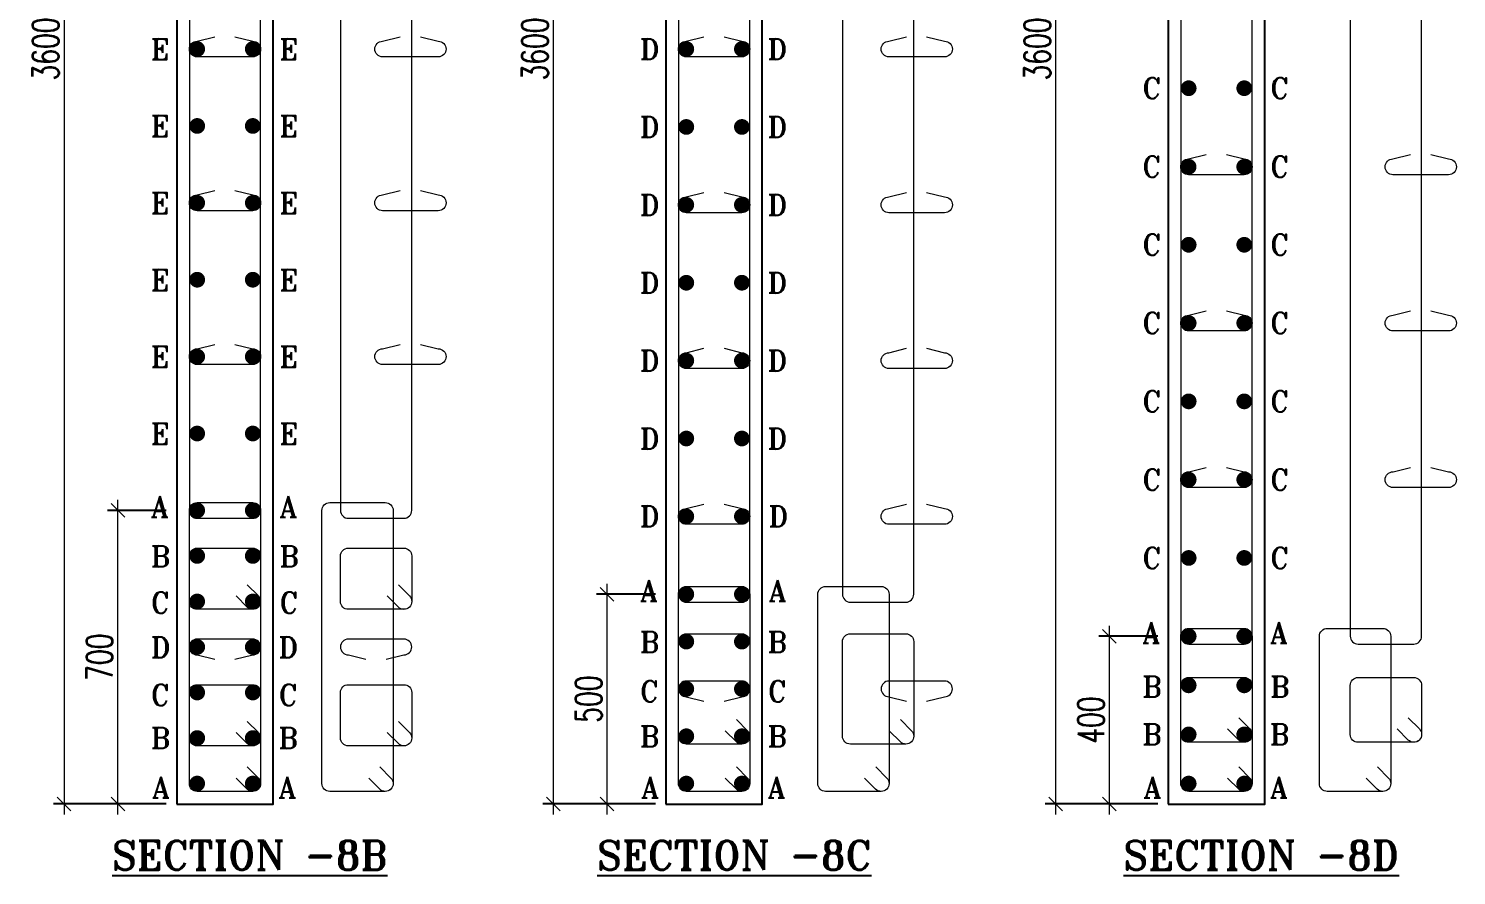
# Model space of a CAD drawing. Header units: millimetres. Extents: x 1123469 to 1883119, y -126924 to 196924.
# Drawn here: x 1624350 to 1637968, y -91978 to -83901 of the extents above; entities that cross this region are included whole.
import ezdxf

# ---------------------------------------------------------------- set-up
doc = ezdxf.new("R2010")
doc.units = ezdxf.units.MM
doc.header["$LTSCALE"] = 500
doc.header["$MEASUREMENT"] = 0
doc.header["$PDMODE"] = 34
doc.layers.get('Defpoints').update_dxf_attribs({"lineweight": 0})
doc.layers.add('DIAMENTION', color=1, linetype='Continuous', lineweight=0)
doc.layers.add('STEEL', color=7, linetype='Continuous', lineweight=20)
for name, color, linetype in [('Reinf', 4, 'Continuous'), ('S-TEXT', 3, 'Continuous'), ('TOWER AREA COLUMN.', 6, 'Continuous')]:
    doc.layers.add(name, color=color, linetype=linetype)
doc.styles.add('2MM', font='romans.shx', dxfattribs={"width": 0.7})
doc.styles.add('ROMANT', font='romant__.ttf', dxfattribs={"width": 0.9, "height": 600})
doc.dimstyles.new('SHUIB', dxfattribs={"dimtxt": 200, "dimasz": 180, "dimexe": 100, "dimexo": 250, "dimgap": 50, "dimtad": 2, "dimdec": 0, "dimzin": 1, "dimdsep": 46, "dimtxsty": '2MM', "dimblk": 'OBLIQUE', "dimcen": 0, "dimdle": 100, "dimclrd": 1, "dimclre": 1, "dimclrt": 3, "dimadec": 0, "dimazin": 0, "dimtfac": 1, "dimtdec": 0, "dimtix": 1, "dimtmove": 2, "dimatfit": 3, "dimfxl": 1, "dimtolj": 1, "dimlwd": -1, "dimarcsym": 0})

# ---------------------------------------------------------------- blocks, each defined once
blk = doc.blocks.new('_Oblique')
at = {"color": 0, "linetype": 'ByBlock', "lineweight": -2}
blk.add_line((-0.5, -0.5), (0.5, 0.5), dxfattribs=at)
blk = doc.blocks.new('*D775')
at = {"layer": 'Defpoints', "color": 0, "ltscale": 100, "transparency": 16777216}
for p in [(1625763, -76896), (1624689, -91296), (1625763, -91296)]:
    blk.add_point(p, dxfattribs=at)
at = {"layer": 'DIAMENTION', "color": 1, "ltscale": 100, "transparency": 16777216}
blk.add_line((1624689, -76796), (1624689, -91396), dxfattribs=at)
at = {"layer": 'DIAMENTION', "color": 1, "lineweight": -2, "ltscale": 100, "transparency": 16777216}
for p, q in [((1625663, -76896), (1624589, -76896)), ((1625663, -91296), (1624589, -91296))]:
    blk.add_line(p, q, dxfattribs=at)
at = {"layer": 'DIAMENTION', "color": 1, "ltscale": 100, "transparency": 16777216, "xscale": 130, "yscale": 130, "zscale": 130}
for p, rotation in [((1624689, -76896), 90), ((1624689, -91296), 270)]:
    blk.add_blockref('_Oblique', p, dxfattribs=dict(at, rotation=rotation))
at = {"layer": 'DIAMENTION', "color": 3, "ltscale": 100, "transparency": 16777216, "insert": (1624514, -84096), "char_height": 250, "attachment_point": 5, "rotation": 90, "style": '2MM'}
blk.add_mtext('\\A1;3600', dxfattribs=at)
blk = doc.blocks.new('*D778')
at = {"layer": 'Defpoints', "color": 0, "ltscale": 100, "transparency": 16777216}
for p in [(1630428, -76896), (1629354, -91296), (1630428, -91296)]:
    blk.add_point(p, dxfattribs=at)
at = {"layer": 'DIAMENTION', "color": 1, "ltscale": 100, "transparency": 16777216}
blk.add_line((1629354, -76796), (1629354, -91396), dxfattribs=at)
at = {"layer": 'DIAMENTION', "color": 1, "lineweight": -2, "ltscale": 100, "transparency": 16777216}
for p, q in [((1630328, -76896), (1629254, -76896)), ((1630328, -91296), (1629254, -91296))]:
    blk.add_line(p, q, dxfattribs=at)
at = {"layer": 'DIAMENTION', "color": 1, "ltscale": 100, "transparency": 16777216, "xscale": 130, "yscale": 130, "zscale": 130}
for p, rotation in [((1629354, -76896), 90), ((1629354, -91296), 270)]:
    blk.add_blockref('_Oblique', p, dxfattribs=dict(at, rotation=rotation))
at = {"layer": 'DIAMENTION', "color": 3, "ltscale": 100, "transparency": 16777216, "insert": (1629179, -84096), "char_height": 250, "attachment_point": 5, "rotation": 90, "style": '2MM'}
blk.add_mtext('\\A1;3600', dxfattribs=at)
blk = doc.blocks.new('*D781')
at = {"layer": 'Defpoints', "color": 0, "ltscale": 100, "transparency": 16777216}
for p in [(1635219, -76896), (1634145, -91296), (1635219, -91296)]:
    blk.add_point(p, dxfattribs=at)
at = {"layer": 'DIAMENTION', "color": 1, "ltscale": 100, "transparency": 16777216}
blk.add_line((1634145, -76796), (1634145, -91396), dxfattribs=at)
at = {"layer": 'DIAMENTION', "color": 1, "lineweight": -2, "ltscale": 100, "transparency": 16777216}
for p, q in [((1635119, -76896), (1634045, -76896)), ((1635119, -91296), (1634045, -91296))]:
    blk.add_line(p, q, dxfattribs=at)
at = {"layer": 'DIAMENTION', "color": 1, "ltscale": 100, "transparency": 16777216, "xscale": 130, "yscale": 130, "zscale": 130}
for p, rotation in [((1634145, -76896), 90), ((1634145, -91296), 270)]:
    blk.add_blockref('_Oblique', p, dxfattribs=dict(at, rotation=rotation))
at = {"layer": 'DIAMENTION', "color": 3, "ltscale": 100, "transparency": 16777216, "insert": (1633970, -84096), "char_height": 250, "attachment_point": 5, "rotation": 90, "style": '2MM'}
blk.add_mtext('\\A1;3600', dxfattribs=at)
blk = doc.blocks.new('*D813')
at = {"layer": 'Defpoints', "color": 0, "ltscale": 100, "transparency": 16777216}
for p in [(1625202, -88496), (1625763, -88496), (1625763, -91296)]:
    blk.add_point(p, dxfattribs=at)
at = {"layer": 'DIAMENTION', "color": 1, "lineweight": -2, "ltscale": 100, "transparency": 16777216}
for p, q in [((1625663, -88496), (1625102, -88496)), ((1625663, -91296), (1625102, -91296))]:
    blk.add_line(p, q, dxfattribs=at)
at = {"layer": 'DIAMENTION', "color": 1, "ltscale": 100, "transparency": 16777216}
blk.add_line((1625202, -91396), (1625202, -88396), dxfattribs=at)
at = {"layer": 'DIAMENTION', "color": 1, "ltscale": 100, "transparency": 16777216, "xscale": 130, "yscale": 130, "zscale": 130}
for p, rotation in [((1625202, -88496), 90), ((1625202, -91296), 270)]:
    blk.add_blockref('_Oblique', p, dxfattribs=dict(at, rotation=rotation))
at = {"layer": 'DIAMENTION', "color": 3, "ltscale": 100, "transparency": 16777216, "insert": (1625027, -89896), "char_height": 250, "attachment_point": 5, "rotation": 90, "style": '2MM'}
blk.add_mtext('\\A1;700', dxfattribs=at)
blk = doc.blocks.new('*D814')
at = {"layer": 'Defpoints', "color": 0, "ltscale": 100, "transparency": 16777216}
for p in [(1629867, -89296), (1630428, -89296), (1630428, -91296)]:
    blk.add_point(p, dxfattribs=at)
at = {"layer": 'DIAMENTION', "color": 1, "ltscale": 100, "transparency": 16777216}
blk.add_line((1629867, -91396), (1629867, -89196), dxfattribs=at)
at = {"layer": 'DIAMENTION', "color": 1, "lineweight": -2, "ltscale": 100, "transparency": 16777216}
for p, q in [((1630328, -89296), (1629767, -89296)), ((1630328, -91296), (1629767, -91296))]:
    blk.add_line(p, q, dxfattribs=at)
at = {"layer": 'DIAMENTION', "color": 1, "ltscale": 100, "transparency": 16777216, "xscale": 130, "yscale": 130, "zscale": 130}
for p, rotation in [((1629867, -89296), 90), ((1629867, -91296), 270)]:
    blk.add_blockref('_Oblique', p, dxfattribs=dict(at, rotation=rotation))
at = {"layer": 'DIAMENTION', "color": 3, "ltscale": 100, "transparency": 16777216, "insert": (1629692, -90296), "char_height": 250, "attachment_point": 5, "rotation": 90, "style": '2MM'}
blk.add_mtext('\\A1;500', dxfattribs=at)
blk = doc.blocks.new('*D815')
at = {"layer": 'Defpoints', "color": 0, "ltscale": 100, "transparency": 16777216}
for p in [(1634658, -89696), (1635219, -89696), (1635219, -91296)]:
    blk.add_point(p, dxfattribs=at)
at = {"layer": 'DIAMENTION', "color": 1, "ltscale": 100, "transparency": 16777216}
blk.add_line((1634658, -91396), (1634658, -89596), dxfattribs=at)
at = {"layer": 'DIAMENTION', "color": 1, "lineweight": -2, "ltscale": 100, "transparency": 16777216}
for p, q in [((1635119, -89696), (1634558, -89696)), ((1635119, -91296), (1634558, -91296))]:
    blk.add_line(p, q, dxfattribs=at)
at = {"layer": 'DIAMENTION', "color": 1, "ltscale": 100, "transparency": 16777216, "xscale": 130, "yscale": 130, "zscale": 130}
for p, rotation in [((1634658, -89696), 90), ((1634658, -91296), 270)]:
    blk.add_blockref('_Oblique', p, dxfattribs=dict(at, rotation=rotation))
at = {"layer": 'DIAMENTION', "color": 3, "ltscale": 100, "transparency": 16777216, "insert": (1634483, -90496), "char_height": 250, "attachment_point": 5, "rotation": 90, "style": '2MM'}
blk.add_mtext('\\A1;400', dxfattribs=at)

msp = doc.modelspace()

# ---------------------------------------------------------------- linework, layer by layer
at = {"layer": 'Reinf', "color": 4, "linetype": 'ByBlock', "const_width": 75}
for points in [[(1625958.3, -84133.9, -1), (1625958.3, -84058.9, -1)], [(1626488.3, -84133.9, 1), (1626488.3, -84058.9, 1)], [(1630623.1, -84133.9, -1), (1630623.1, -84058.9, -1)], [(1631153.1, -84133.9, 1), (1631153.1, -84058.9, 1)], [(1635414.3, -84507.2, -1), (1635414.3, -84432.2, -1)], [(1635944.3, -84507.2, 1), (1635944.3, -84432.2, 1)], [(1625958.3, -84867.2, -1), (1625958.3, -84792.2, -1)], [(1626488.3, -84867.2, 1), (1626488.3, -84792.2, 1)], [(1630623.1, -84876.8, -1), (1630623.1, -84801.8, -1)], [(1631153.1, -84876.8, 1), (1631153.1, -84801.8, 1)], [(1635413.9, -85256.9, -1), (1635413.9, -85181.9, -1)], [(1635943.9, -85256.9, 1), (1635943.9, -85181.9, 1)], [(1625958.3, -85600.6, -1), (1625958.3, -85525.6, -1)], [(1626488.3, -85600.6, 1), (1626488.3, -85525.6, 1)], [(1630623.1, -85619.6, -1), (1630623.1, -85544.6, -1)], [(1631153.1, -85619.6, 1), (1631153.1, -85544.6, 1)], [(1635414.3, -86000.6, -1), (1635414.3, -85925.6, -1)], [(1635944.3, -86000.6, 1), (1635944.3, -85925.6, 1)], [(1625958.3, -86333.9, -1), (1625958.3, -86258.9, -1)], [(1626488.3, -86333.9, 1), (1626488.3, -86258.9, 1)], [(1630623.1, -86362.5, -1), (1630623.1, -86287.5, -1)], [(1631153.1, -86362.5, 1), (1631153.1, -86287.5, 1)], [(1635414.3, -86747.2, -1), (1635414.3, -86672.2, -1)], [(1635944.3, -86747.2, 1), (1635944.3, -86672.2, 1)], [(1625958.3, -87067.2, -1), (1625958.3, -86992.2, -1)], [(1626488.3, -87067.2, 1), (1626488.3, -86992.2, 1)], [(1630623.1, -87105.3, -1), (1630623.1, -87030.3, -1)], [(1631153.1, -87105.3, 1), (1631153.1, -87030.3, 1)], [(1635414.3, -87493.9, -1), (1635414.3, -87418.9, -1)], [(1635944.3, -87493.9, 1), (1635944.3, -87418.9, 1)], [(1625958.3, -87800.6, -1), (1625958.3, -87725.6, -1)], [(1626488.3, -87800.6, 1), (1626488.3, -87725.6, 1)], [(1630623.1, -87848.2, -1), (1630623.1, -87773.2, -1)], [(1631153.1, -87848.2, 1), (1631153.1, -87773.2, 1)], [(1635414.3, -88240.6, -1), (1635414.3, -88165.6, -1)], [(1635944.3, -88240.6, 1), (1635944.3, -88165.6, 1)], [(1625958.3, -88458.9, 1), (1625958.3, -88533.9, 1)], [(1626488.3, -88458.9, -1), (1626488.3, -88533.9, -1)], [(1630623.1, -88516, 1), (1630623.1, -88591, 1)], [(1631153.1, -88516, -1), (1631153.1, -88591, -1)], [(1625958.3, -88893.1, 1), (1625958.3, -88968.1, 1)], [(1626488.3, -88893.1, -1), (1626488.3, -88968.1, -1)], [(1635414.3, -88987.2, -1), (1635414.3, -88912.2, -1)], [(1635944.3, -88987.2, 1), (1635944.3, -88912.2, 1)], [(1625958.3, -89327.2, 1), (1625958.3, -89402.2, 1)], [(1626488.3, -89327.2, -1), (1626488.3, -89402.2, -1)], [(1630623.1, -89258.9, 1), (1630623.1, -89333.9, 1)], [(1631153.1, -89258.9, -1), (1631153.1, -89333.9, -1)], [(1625958.3, -89761.4, 1), (1625958.3, -89836.4, 1)], [(1626488.3, -89761.4, -1), (1626488.3, -89836.4, -1)], [(1630623.1, -89710.1, 1), (1630623.1, -89785.1, 1)], [(1631153.1, -89710.1, -1), (1631153.1, -89785.1, -1)], [(1635414.3, -89658.9, 1), (1635414.3, -89733.9, 1)], [(1635944.3, -89658.9, -1), (1635944.3, -89733.9, -1)], [(1630623.1, -90161.4, 1), (1630623.1, -90236.4, 1)], [(1631153.1, -90161.4, -1), (1631153.1, -90236.4, -1)], [(1635414.3, -90127.2, 1), (1635414.3, -90202.2, 1)], [(1635944.3, -90127.2, -1), (1635944.3, -90202.2, -1)], [(1625958.3, -90195.6, 1), (1625958.3, -90270.6, 1)], [(1626488.3, -90195.6, -1), (1626488.3, -90270.6, -1)], [(1635414.3, -90595.6, 1), (1635414.3, -90670.6, 1)], [(1635944.3, -90595.6, -1), (1635944.3, -90670.6, -1)], [(1625958.3, -90629.7, 1), (1625958.3, -90704.7, 1)], [(1626488.3, -90629.7, -1), (1626488.3, -90704.7, -1)], [(1630623.1, -90612.6, 1), (1630623.1, -90687.6, 1)], [(1631153.1, -90612.6, -1), (1631153.1, -90687.6, -1)], [(1625958.3, -91063.9, 1), (1625958.3, -91138.9, 1)], [(1626488.3, -91063.9, -1), (1626488.3, -91138.9, -1)], [(1630623.1, -91063.9, 1), (1630623.1, -91138.9, 1)], [(1631153.1, -91063.9, -1), (1631153.1, -91138.9, -1)], [(1635414.3, -91063.9, 1), (1635414.3, -91138.9, 1)], [(1635944.3, -91063.9, -1), (1635944.3, -91138.9, -1)]]:
    msp.add_lwpolyline(points, format="xyb", close=True, dxfattribs=at)
at = {"layer": 'STEEL', "color": 4, "linetype": 'ByBlock'}
for points in [[(1635414.3, -89771.4), (1635944.3, -89771.4, 0.4142136), (1636019.3, -89696.4), (1636019.3, -78496.4, 0.4142136), (1635944.3, -78421.4), (1635414.3, -78421.4, 0.4142136), (1635339.3, -78496.4), (1635339.3, -89696.4, 0.4142136)], [(1637031.1, -89771.4), (1637561.1, -89771.4, 0.4142136), (1637636.1, -89696.4), (1637636.1, -78496.4, 0.4142136), (1637561.1, -78421.4), (1637031.1, -78421.4, 0.4142136), (1636956.1, -78496.4), (1636956.1, -89696.4, 0.4142136)], [(1630623.1, -89371.4), (1631153.1, -89371.4, 0.4142136), (1631228.1, -89296.4), (1631228.1, -78896.4, 0.4142136), (1631153.1, -78821.4), (1630623.1, -78821.4, 0.4142136), (1630548.1, -78896.4), (1630548.1, -89296.4, 0.4142136)], [(1632187.5, -89371.4), (1632717.5, -89371.4, 0.4142136), (1632792.5, -89296.4), (1632792.5, -78896.4, 0.4142136), (1632717.5, -78821.4), (1632187.5, -78821.4, 0.4142136), (1632112.5, -78896.4), (1632112.5, -89296.4, 0.4142136)], [(1625958.3, -88571.4), (1626488.3, -88571.4, 0.4142136), (1626563.3, -88496.4), (1626563.3, -79696.4, 0.4142136), (1626488.3, -79621.4), (1625958.3, -79621.4, 0.4142136), (1625883.3, -79696.4), (1625883.3, -88496.4, 0.4142136)], [(1627399.7, -88571.4), (1627929.7, -88571.4, 0.4142136), (1628004.7, -88496.4), (1628004.7, -79696.4, 0.4142136), (1627929.7, -79621.4), (1627399.7, -79621.4, 0.4142136), (1627324.7, -79696.4), (1627324.7, -88496.4, 0.4142136)], [(1625958.3, -88421.4), (1626488.3, -88421.4, -0.4142136), (1626563.3, -88496.4), (1626563.3, -91101.4, -0.4142136), (1626488.3, -91176.4), (1625958.3, -91176.4, -0.4142136), (1625883.3, -91101.4), (1625883.3, -88496.4, -0.4142136)], [(1627222.2, -88421.4), (1627752.2, -88421.4, -0.4142136), (1627827.2, -88496.4), (1627827.2, -91101.4, -0.4142136), (1627752.2, -91176.4), (1627222.2, -91176.4, -0.4142136), (1627147.2, -91101.4), (1627147.2, -88496.4, -0.4142136)], [(1625958.3, -88855.8), (1626488.3, -88855.8, -0.4142136), (1626563.3, -88930.8), (1626563.3, -89364.7, -0.4142136), (1626488.3, -89439.7), (1625958.3, -89439.7, -0.4142136), (1625883.3, -89364.7), (1625883.3, -88930.8, -0.4142136)], [(1627399.7, -88855.8), (1627929.7, -88855.8, -0.4142136), (1628004.7, -88930.8), (1628004.7, -89364.7, -0.4142136), (1627929.7, -89439.7), (1627399.7, -89439.7, -0.4142136), (1627324.7, -89364.7), (1627324.7, -88930.8, -0.4142136)], [(1630623.1, -89221.4), (1631153.1, -89221.4, -0.4142136), (1631228.1, -89296.4), (1631228.1, -91101.4, -0.4142136), (1631153.1, -91176.4), (1630623.1, -91176.4, -0.4142136), (1630548.1, -91101.4), (1630548.1, -89296.4, -0.4142136)], [(1631951.9, -89221.4), (1632481.9, -89221.4, -0.4142136), (1632556.9, -89296.4), (1632556.9, -91101.4, -0.4142136), (1632481.9, -91176.4), (1631951.9, -91176.4, -0.4142136), (1631876.9, -91101.4), (1631876.9, -89296.4, -0.4142136)], [(1630623.1, -89672.9), (1631153.1, -89672.9, -0.4142136), (1631228.1, -89747.9), (1631228.1, -90650.1, -0.4142136), (1631153.1, -90725.1), (1630623.1, -90725.1, -0.4142136), (1630548.1, -90650.1), (1630548.1, -89747.9, -0.4142136)], [(1632187.5, -89672.9), (1632717.5, -89672.9, -0.4142136), (1632792.5, -89747.9), (1632792.5, -90650.1, -0.4142136), (1632717.5, -90725.1), (1632187.5, -90725.1, -0.4142136), (1632112.5, -90650.1), (1632112.5, -89747.9, -0.4142136)], [(1635414.3, -89621.4), (1635944.3, -89621.4, -0.4142136), (1636019.3, -89696.4), (1636019.3, -91101.4, -0.4142136), (1635944.3, -91176.4), (1635414.3, -91176.4, -0.4142136), (1635339.3, -91101.4), (1635339.3, -89696.4, -0.4142136)], [(1636735.9, -89621.4), (1637265.9, -89621.4, -0.4142136), (1637340.9, -89696.4), (1637340.9, -91101.4, -0.4142136), (1637265.9, -91176.4), (1636735.9, -91176.4, -0.4142136), (1636660.9, -91101.4), (1636660.9, -89696.4, -0.4142136)], [(1635414.3, -90090), (1635944.3, -90090, -0.4142136), (1636019.3, -90165), (1636019.3, -90633.1, -0.4142136), (1635944.3, -90708.1), (1635414.3, -90708.1, -0.4142136), (1635339.3, -90633.1), (1635339.3, -90165, -0.4142136)], [(1637031.1, -90090), (1637561.1, -90090, -0.4142136), (1637636.1, -90165), (1637636.1, -90633.1, -0.4142136), (1637561.1, -90708.1), (1637031.1, -90708.1, -0.4142136), (1636956.1, -90633.1), (1636956.1, -90165, -0.4142136)], [(1625958.3, -90158.3), (1626488.3, -90158.3, -0.4142136), (1626563.3, -90233.3), (1626563.3, -90667.2, -0.4142136), (1626488.3, -90742.2), (1625958.3, -90742.2, -0.4142136), (1625883.3, -90667.2), (1625883.3, -90233.3, -0.4142136)], [(1627399.7, -90158.3), (1627929.7, -90158.3, -0.4142136), (1628004.7, -90233.3), (1628004.7, -90667.2, -0.4142136), (1627929.7, -90742.2), (1627399.7, -90742.2, -0.4142136), (1627324.7, -90667.2), (1627324.7, -90233.3, -0.4142136)]]:
    msp.add_lwpolyline(points, format="xyb", close=True, dxfattribs=at)
for points in [[(1626318, -83979.2), (1626488.3, -84021.4, -0.4142136), (1626563.3, -84096.4), (1626563.3, -84096.4, -0.4142136), (1626488.3, -84171.4), (1625958.3, -84171.4, -0.4142136), (1625883.3, -84096.4), (1625883.3, -84096.4, -0.4142136), (1625958.3, -84021.4), (1626125.6, -83979.2)], [(1628086.7, -83979.2), (1628257, -84021.4, -0.4142136), (1628332, -84096.4), (1628332, -84096.4, -0.4142136), (1628257, -84171.4), (1627727, -84171.4, -0.4142136), (1627652, -84096.4), (1627652, -84096.4, -0.4142136), (1627727, -84021.4), (1627894.2, -83979.2)], [(1630982.8, -83979.2), (1631153.1, -84021.4, -0.4142136), (1631228.1, -84096.4), (1631228.1, -84096.4, -0.4142136), (1631153.1, -84171.4), (1630623.1, -84171.4, -0.4142136), (1630548.1, -84096.4), (1630548.1, -84096.4, -0.4142136), (1630623.1, -84021.4), (1630790.4, -83979.2)], [(1632915.4, -83979.2), (1633085.7, -84021.4, -0.4142136), (1633160.7, -84096.4), (1633160.7, -84096.4, -0.4142136), (1633085.7, -84171.4), (1632555.7, -84171.4, -0.4142136), (1632480.7, -84096.4), (1632480.7, -84096.4, -0.4142136), (1632555.7, -84021.4), (1632722.9, -83979.2)], [(1635773.6, -85102.1), (1635943.9, -85144.4, -0.4142136), (1636018.9, -85219.4), (1636018.9, -85219.4, -0.4142136), (1635943.9, -85294.4), (1635413.9, -85294.4, -0.4142136), (1635338.9, -85219.4), (1635338.9, -85219.4, -0.4142136), (1635413.9, -85144.4), (1635581.2, -85102.1)], [(1637722.4, -85102.1), (1637892.7, -85144.4, -0.4142136), (1637967.7, -85219.4), (1637967.7, -85219.4, -0.4142136), (1637892.7, -85294.4), (1637362.7, -85294.4, -0.4142136), (1637287.7, -85219.4), (1637287.7, -85219.4, -0.4142136), (1637362.7, -85144.4), (1637530, -85102.1)], [(1626318, -85445.8), (1626488.3, -85488.1, -0.4142136), (1626563.3, -85563.1), (1626563.3, -85563.1, -0.4142136), (1626488.3, -85638.1), (1625958.3, -85638.1, -0.4142136), (1625883.3, -85563.1), (1625883.3, -85563.1, -0.4142136), (1625958.3, -85488.1), (1626125.6, -85445.8)], [(1628086.7, -85445.8), (1628257, -85488.1, -0.4142136), (1628332, -85563.1), (1628332, -85563.1, -0.4142136), (1628257, -85638.1), (1627727, -85638.1, -0.4142136), (1627652, -85563.1), (1627652, -85563.1, -0.4142136), (1627727, -85488.1), (1627894.2, -85445.8)], [(1630982.8, -85464.9), (1631153.1, -85507.1, -0.4142136), (1631228.1, -85582.1), (1631228.1, -85582.1, -0.4142136), (1631153.1, -85657.1), (1630623.1, -85657.1, -0.4142136), (1630548.1, -85582.1), (1630548.1, -85582.1, -0.4142136), (1630623.1, -85507.1), (1630790.4, -85464.9)], [(1632915.4, -85464.9), (1633085.7, -85507.1, -0.4142136), (1633160.7, -85582.1), (1633160.7, -85582.1, -0.4142136), (1633085.7, -85657.1), (1632555.7, -85657.1, -0.4142136), (1632480.7, -85582.1), (1632480.7, -85582.1, -0.4142136), (1632555.7, -85507.1), (1632722.9, -85464.9)], [(1635774.1, -86592.5), (1635944.3, -86634.7, -0.4142136), (1636019.3, -86709.7), (1636019.3, -86709.7, -0.4142136), (1635944.3, -86784.7), (1635414.3, -86784.7, -0.4142136), (1635339.3, -86709.7), (1635339.3, -86709.7, -0.4142136), (1635414.3, -86634.7), (1635581.6, -86592.5)], [(1637722.9, -86592.5), (1637893.2, -86634.7, -0.4142136), (1637968.2, -86709.7), (1637968.2, -86709.7, -0.4142136), (1637893.2, -86784.7), (1637363.2, -86784.7, -0.4142136), (1637288.2, -86709.7), (1637288.2, -86709.7, -0.4142136), (1637363.2, -86634.7), (1637530.4, -86592.5)], [(1626318, -86912.5), (1626488.3, -86954.7, -0.4142136), (1626563.3, -87029.7), (1626563.3, -87029.7, -0.4142136), (1626488.3, -87104.7), (1625958.3, -87104.7, -0.4142136), (1625883.3, -87029.7), (1625883.3, -87029.7, -0.4142136), (1625958.3, -86954.7), (1626125.6, -86912.5)], [(1628086.7, -86912.5), (1628257, -86954.7, -0.4142136), (1628332, -87029.7), (1628332, -87029.7, -0.4142136), (1628257, -87104.7), (1627727, -87104.7, -0.4142136), (1627652, -87029.7), (1627652, -87029.7, -0.4142136), (1627727, -86954.7), (1627894.2, -86912.5)], [(1630982.8, -86950.6), (1631153.1, -86992.8, -0.4142136), (1631228.1, -87067.8), (1631228.1, -87067.8, -0.4142136), (1631153.1, -87142.8), (1630623.1, -87142.8, -0.4142136), (1630548.1, -87067.8), (1630548.1, -87067.8, -0.4142136), (1630623.1, -86992.8), (1630790.4, -86950.6)], [(1632915.4, -86950.6), (1633085.7, -86992.8, -0.4142136), (1633160.7, -87067.8), (1633160.7, -87067.8, -0.4142136), (1633085.7, -87142.8), (1632555.7, -87142.8, -0.4142136), (1632480.7, -87067.8), (1632480.7, -87067.8, -0.4142136), (1632555.7, -86992.8), (1632722.9, -86950.6)], [(1635774.1, -88085.8), (1635944.3, -88128.1, -0.4142136), (1636019.3, -88203.1), (1636019.3, -88203.1, -0.4142136), (1635944.3, -88278.1), (1635414.3, -88278.1, -0.4142136), (1635339.3, -88203.1), (1635339.3, -88203.1, -0.4142136), (1635414.3, -88128.1), (1635581.6, -88085.8)], [(1637722.9, -88085.8), (1637893.2, -88128.1, -0.4142136), (1637968.2, -88203.1), (1637968.2, -88203.1, -0.4142136), (1637893.2, -88278.1), (1637363.2, -88278.1, -0.4142136), (1637288.2, -88203.1), (1637288.2, -88203.1, -0.4142136), (1637363.2, -88128.1), (1637530.4, -88085.8)], [(1630982.8, -88436.3), (1631153.1, -88478.5, -0.4142136), (1631228.1, -88553.5), (1631228.1, -88553.5, -0.4142136), (1631153.1, -88628.5), (1630623.1, -88628.5, -0.4142136), (1630548.1, -88553.5), (1630548.1, -88553.5, -0.4142136), (1630623.1, -88478.5), (1630790.4, -88436.3)], [(1632915.4, -88436.3), (1633085.7, -88478.5, -0.4142136), (1633160.7, -88553.5), (1633160.7, -88553.5, -0.4142136), (1633085.7, -88628.5), (1632555.7, -88628.5, -0.4142136), (1632480.7, -88553.5), (1632480.7, -88553.5, -0.4142136), (1632555.7, -88478.5), (1632722.9, -88436.3)], [(1626436.2, -89206.5), (1626541.4, -89311.7, -0.4142136), (1626541.4, -89417.8), (1626541.4, -89417.8, -0.4142136), (1626435.4, -89417.8), (1626330.2, -89312.5)], [(1627877.7, -89206.5), (1627982.9, -89311.7, -0.4142136), (1627982.9, -89417.8), (1627982.9, -89417.8, -0.4142136), (1627876.8, -89417.8), (1627771.6, -89312.5)], [(1626318, -89916.1), (1626488.3, -89873.9, 0.4142136), (1626563.3, -89798.9), (1626563.3, -89798.9, 0.4142136), (1626488.3, -89723.9), (1625958.3, -89723.9, 0.4142136), (1625883.3, -89798.9), (1625883.3, -89798.9, 0.4142136), (1625958.3, -89873.9), (1626125.6, -89916.1)], [(1627759.4, -89916.1), (1627929.7, -89873.9, 0.4142136), (1628004.7, -89798.9), (1628004.7, -89798.9, 0.4142136), (1627929.7, -89723.9), (1627399.7, -89723.9, 0.4142136), (1627324.7, -89798.9), (1627324.7, -89798.9, 0.4142136), (1627399.7, -89873.9), (1627567, -89916.1)], [(1630982.8, -90316.1), (1631153.1, -90273.9, 0.4142136), (1631228.1, -90198.9), (1631228.1, -90198.9, 0.4142136), (1631153.1, -90123.9), (1630623.1, -90123.9, 0.4142136), (1630548.1, -90198.9), (1630548.1, -90198.9, 0.4142136), (1630623.1, -90273.9), (1630790.4, -90316.1)], [(1632915.4, -90316.1), (1633085.7, -90273.9, 0.4142136), (1633160.7, -90198.9), (1633160.7, -90198.9, 0.4142136), (1633085.7, -90123.9), (1632555.7, -90123.9, 0.4142136), (1632480.7, -90198.9), (1632480.7, -90198.9, 0.4142136), (1632555.7, -90273.9), (1632722.9, -90316.1)], [(1626436.2, -90509), (1626541.4, -90614.2, -0.4142136), (1626541.4, -90720.3), (1626541.4, -90720.3, -0.4142136), (1626435.4, -90720.3), (1626330.2, -90615)], [(1627877.7, -90509), (1627982.9, -90614.2, -0.4142136), (1627982.9, -90720.3), (1627982.9, -90720.3, -0.4142136), (1627876.8, -90720.3), (1627771.6, -90615)], [(1631101.1, -90491.9), (1631206.3, -90597.1, -0.4142136), (1631206.3, -90703.2), (1631206.3, -90703.2, -0.4142136), (1631100.2, -90703.2), (1630995, -90598)], [(1632665.5, -90491.9), (1632770.7, -90597.1, -0.4142136), (1632770.7, -90703.2), (1632770.7, -90703.2, -0.4142136), (1632664.6, -90703.2), (1632559.4, -90598)], [(1635892.3, -90474.8), (1635997.5, -90580, -0.4142136), (1635997.5, -90686.1), (1635997.5, -90686.1, -0.4142136), (1635891.4, -90686.1), (1635786.2, -90580.9)], [(1637509, -90474.8), (1637614.3, -90580, -0.4142136), (1637614.3, -90686.1), (1637614.3, -90686.1, -0.4142136), (1637508.2, -90686.1), (1637403, -90580.9)], [(1626436.2, -90943.1), (1626541.4, -91048.4, -0.4142136), (1626541.4, -91154.4), (1626541.4, -91154.4, -0.4142136), (1626435.4, -91154.4), (1626330.2, -91049.2)], [(1627700.2, -90943.1), (1627805.4, -91048.4, -0.4142136), (1627805.4, -91154.4), (1627805.4, -91154.4, -0.4142136), (1627699.3, -91154.4), (1627594.1, -91049.2)], [(1631101.1, -90943.1), (1631206.3, -91048.4, -0.4142136), (1631206.3, -91154.4), (1631206.3, -91154.4, -0.4142136), (1631100.2, -91154.4), (1630995, -91049.2)], [(1632429.9, -90943.1), (1632535.1, -91048.4, -0.4142136), (1632535.1, -91154.4), (1632535.1, -91154.4, -0.4142136), (1632429, -91154.4), (1632323.8, -91049.2)], [(1635892.3, -90943.1), (1635997.5, -91048.4, -0.4142136), (1635997.5, -91154.4), (1635997.5, -91154.4, -0.4142136), (1635891.4, -91154.4), (1635786.2, -91049.2)], [(1637213.9, -90943.1), (1637319.1, -91048.4, -0.4142136), (1637319.1, -91154.4), (1637319.1, -91154.4, -0.4142136), (1637213, -91154.4), (1637107.8, -91049.2)]]:
    msp.add_lwpolyline(points, format="xyb", dxfattribs=at)
at = {"layer": 'TOWER AREA COLUMN.', "color": 3}
for points in [[(1625763.3, -91296.4), (1626683.3, -91296.4), (1626683.3, -76896.4), (1625763.3, -76896.4)], [(1630428.1, -91296.4), (1631348.1, -91296.4), (1631348.1, -76896.4), (1630428.1, -76896.4)], [(1635219.3, -91296.4), (1636139.3, -91296.4), (1636139.3, -76896.4), (1635219.3, -76896.4)]]:
    msp.add_lwpolyline(points, close=True, dxfattribs=at)

# ---------------------------------------------------------------- texts
at = {"layer": 'S-TEXT', "color": 1, "style": 'ROMANT'}
for s, height, p in [('E', 200, (1625514.8, -84197.5, 0)), ('E', 200, (1626741.6, -84197.5, 0)), ('D', 200, (1630179.7, -84197.5, 0)), ('D', 200, (1631397, -84197.5, 0)), ('C', 200, (1634970.9, -84569.3, 0)), ('C', 200, (1636190.4, -84569.3, 0)), ('E', 200, (1625514.8, -84930.8, 0)), ('E', 200, (1626741.6, -84930.8, 0)), ('D', 200, (1630179.7, -84940.3, 0)), ('D', 200, (1631397, -84940.3, 0)), ('C', 200, (1634970.4, -85318.9, 0)), ('C', 200, (1636190, -85318.9, 0)), ('E', 200, (1625514.8, -85664.1, 0)), ('E', 200, (1626741.6, -85664.1, 0)), ('D', 200, (1630179.7, -85683.2, 0)), ('D', 200, (1631397, -85683.2, 0)), ('C', 200, (1634970.9, -86062.6, 0)), ('C', 200, (1636190.4, -86062.6, 0)), ('E', 200, (1625514.8, -86397.5, 0)), ('E', 200, (1626741.6, -86397.5, 0)), ('D', 200, (1630179.7, -86426, 0)), ('D', 200, (1631397, -86426, 0)), ('C', 200, (1634970.9, -86809.3, 0)), ('C', 200, (1636190.4, -86809.3, 0)), ('E', 200, (1625514.8, -87130.8, 0)), ('E', 200, (1626741.6, -87130.8, 0)), ('D', 200, (1630179.7, -87168.9, 0)), ('D', 200, (1631397, -87168.9, 0)), ('C', 200, (1634970.9, -87556, 0)), ('C', 200, (1636190.4, -87556, 0)), ('E', 200, (1625514.8, -87864.1, 0)), ('E', 200, (1626741.6, -87864.1, 0)), ('D', 200, (1630179.7, -87911.8, 0)), ('D', 200, (1631397, -87911.8, 0)), ('C', 200, (1634970.9, -88302.6, 0)), ('C', 200, (1636190.4, -88302.6, 0)), ('A', 200, (1625514.8, -88559.3, 0)), ('A', 200, (1626741.6, -88559.3, 0)), ('D', 200, (1630179.7, -88652.5, 0)), ('D', 200, (1631406.5, -88652.5, 0)), ('B', 200, (1625514.8, -89034.8, 0)), ('B', 200, (1626741.6, -89034.8, 0)), ('C', 200, (1634970.9, -89049.3, 0)), ('C', 200, (1636190.4, -89049.3, 0)), ('A', 200, (1630179.7, -89360.8, 0)), ('A', 200, (1631406.5, -89360.8, 0)), ('C', 200, (1625514.8, -89477.4, 0)), ('C', 200, (1626741.6, -89477.4, 0)), ('A', 200, (1634970.9, -89761.4, 0)), ('A', 200, (1636188.2, -89761.4, 0)), ('D', 200, (1625514.8, -89902.3, 0)), ('D', 200, (1626732.1, -89902.3, 0)), ('B', 200, (1630179.7, -89851, 0)), ('B', 200, (1631397, -89851, 0)), ('C', 200, (1630179.7, -90321.6, 0)), ('C', 200, (1631399.2, -90321.6, 0)), ('B', 200, (1634970.9, -90276.5, 0)), ('B', 200, (1636190.4, -90276.5, 0)), ('C', 200, (1625514.8, -90355.7, 0)), ('C', 200, (1626734.3, -90355.7, 0)), ('B', 200, (1630179.7, -90750, 0)), ('B', 200, (1631397, -90750, 0)), ('B', 200, (1634970.9, -90732.9, 0)), ('B', 200, (1636188.2, -90732.9, 0)), ('B', 200, (1625514.8, -90767.1, 0)), ('B', 200, (1626732.1, -90767.1, 0)), ('A', 200, (1625526.4, -91237.5, 0)), ('A', 200, (1626732.1, -91237.5, 0)), ('A', 200, (1630191.2, -91237.5, 0)), ('A', 200, (1631397, -91237.5, 0)), ('A', 200, (1634982.5, -91237.5, 0)), ('A', 200, (1636188.2, -91237.5, 0)), ('%%USECTION -8B', 275, (1625145.9, -91922.6, -9.7)), ('%%USECTION -8C', 275, (1629772.8, -91922.6, -9.7)), ('%%USECTION -8D', 275, (1634792.4, -91922.6, -9.7))]:
    msp.add_text(s, height=height, dxfattribs=at).set_placement(p)

# ---------------------------------------------------------------- dimensions: what is measured, and where the dimension line sits
at = {"layer": 'DIAMENTION', "ltscale": 100}
for base, p1, p2, angle, picture, middle in [((1624688.9, -91296.4), (1625763.3, -76896.4), (1625763.3, -91296.4), 90, '*D775', (1624513.9, -84096.4)), ((1629353.7, -91296.4), (1630428.1, -76896.4), (1630428.1, -91296.4), 90, '*D778', (1629178.7, -84096.4)), ((1634145, -91296.4), (1635219.3, -76896.4), (1635219.3, -91296.4), 90, '*D781', (1633970, -84096.4)), ((1625202.1, -88496.4), (1625763.3, -91296.4), (1625763.3, -88496.4), 270, '*D813', (1625027.1, -89896.4)), ((1629867, -89296.4), (1630428.1, -91296.4), (1630428.1, -89296.4), 270, '*D814', (1629692, -90296.4)), ((1634658.2, -89696.4), (1635219.3, -91296.4), (1635219.3, -89696.4), 270, '*D815', (1634483.2, -90496.4))]:
    dim = msp.add_linear_dim(base=base, p1=p1, p2=p2, angle=angle, dimstyle='SHUIB', override={"dimtxt": 250, "dimasz": 130, "dimexo": 100, "dimlfac": 0.25, "dimtmove": 0}, dxfattribs=at)
    dim.commit()
    dim.dimension.update_dxf_attribs({"geometry": picture, "text_midpoint": middle})

doc.saveas('drawing.dxf')
